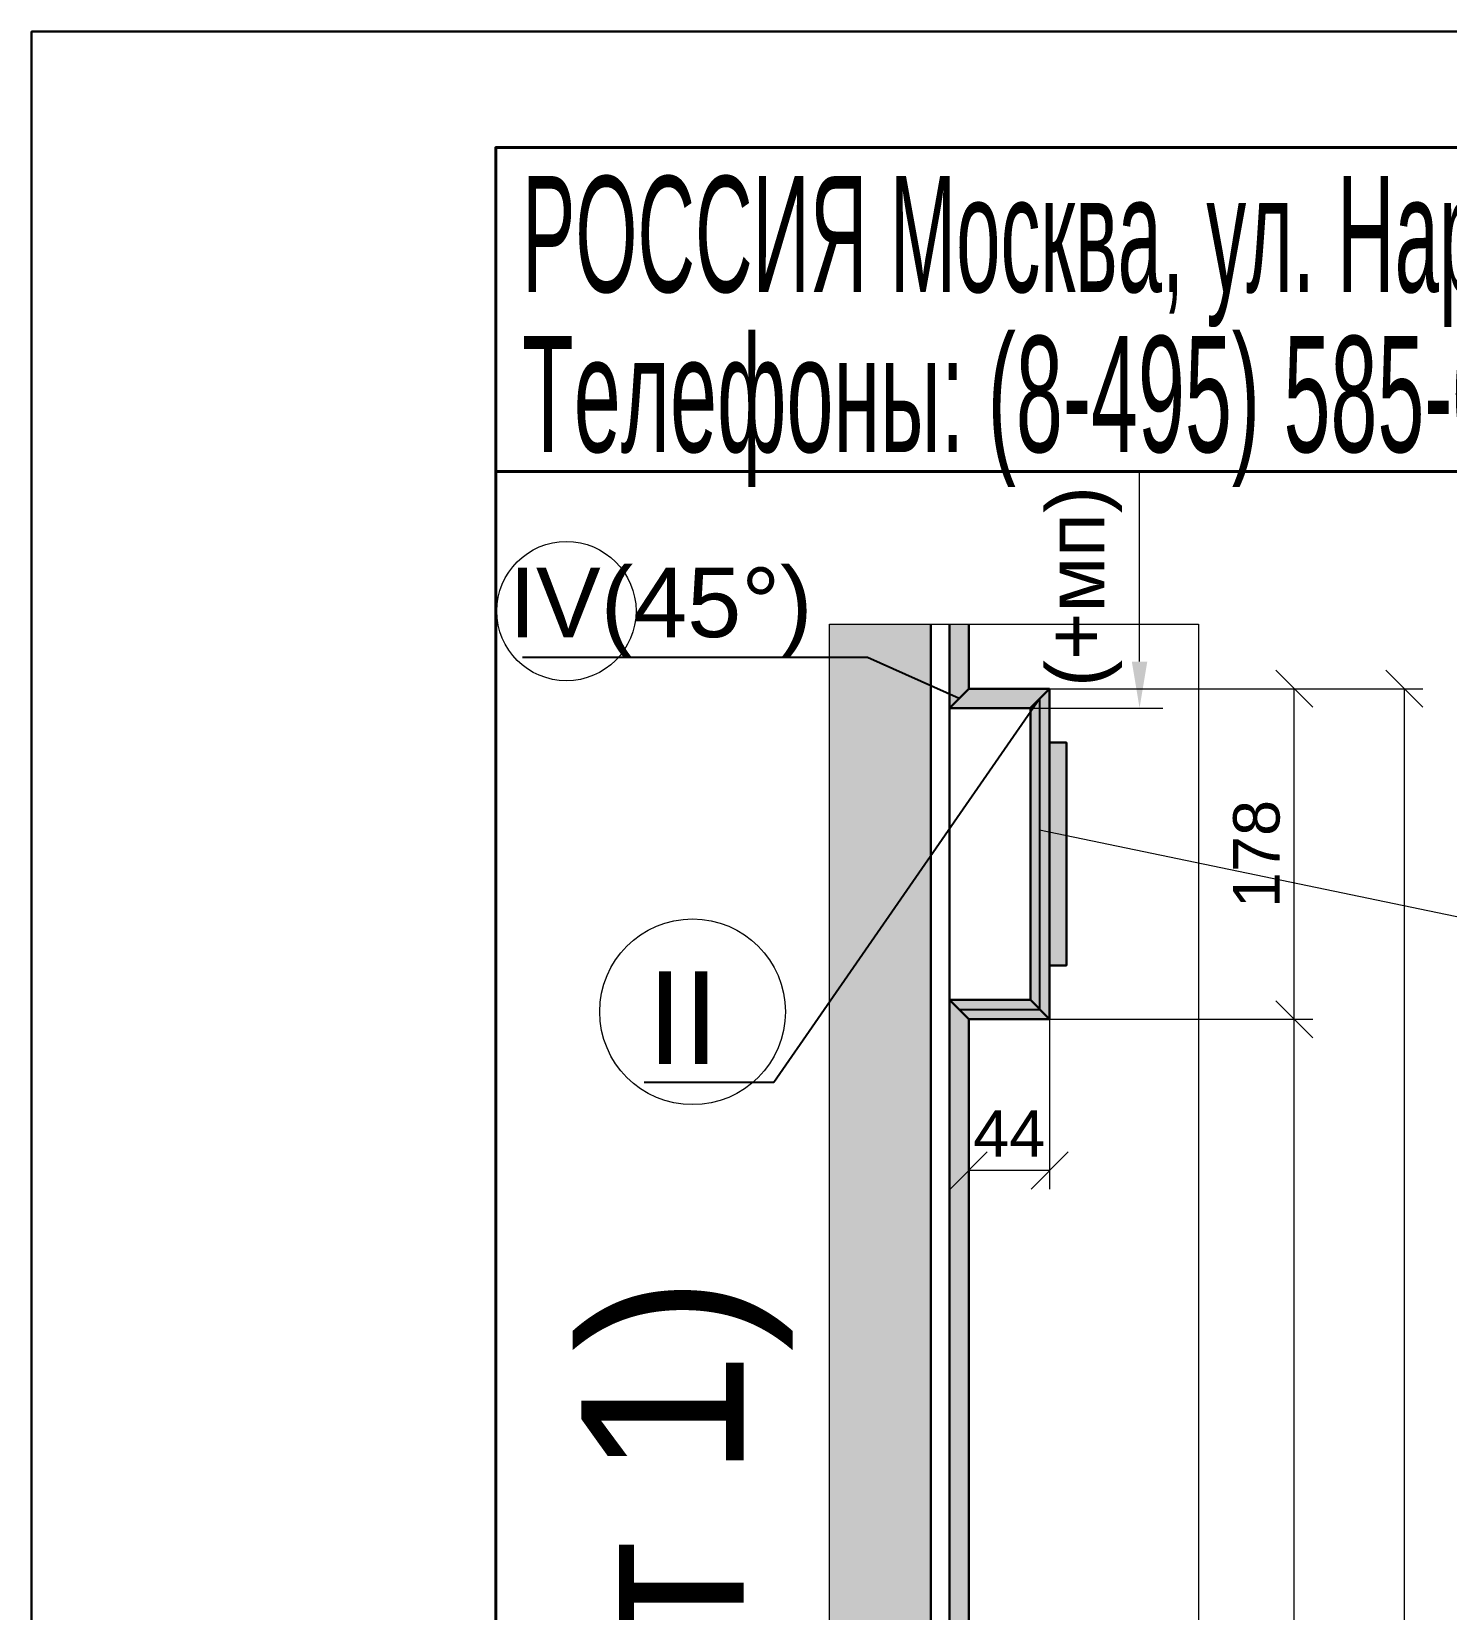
# Model space of a CAD drawing. Header units: millimetres. Extents: x 0 to 410, y 0 to 283.
# Drawn here: x 0 to 61, y 215.4 to 283.4 of the extents above; entities that cross this region are included whole.
import ezdxf
from ezdxf import colors
from ezdxf.entities.mleader import LeaderData, LeaderLine
from ezdxf.enums import TextEntityAlignment as Align
from ezdxf.math import Vec2, Vec3

# ---------------------------------------------------------------- set-up
doc = ezdxf.new("R2010")
doc.units = ezdxf.units.MM
doc.layers.get('DEFPOINTS').update_dxf_attribs({"color": 106, "lineweight": 5})
for name, color, linetype, lineweight in [('pechatnaya_ramka', 2, 'Continuous', 30), ('Линии Размерные и Текст', 1, 'Continuous', 5), ('толстая', 7, 'Continuous', 30), ('ШТАМП', 7, 'Continuous', 30)]:
    doc.layers.add(name, color=color, linetype=linetype, lineweight=lineweight)
doc.styles.get("Standard").update_dxf_attribs({"font": 'arial.ttf'})
doc.dimstyles.get("Standard").update_dxf_attribs({"dimscale": 0, "dimtxt": 2.5, "dimasz": 2, "dimexe": 1, "dimexo": 0, "dimgap": 0.75, "dimtad": 1, "dimdsep": 46, "dimtxsty": 'Standard', "dimblk": 'OBLIQUE', "dimcen": 1.5, "dimclrd": 256, "dimclre": 256, "dimclrt": 7, "dimazin": 0, "dimtfac": 1, "dimtmove": 1, "dimatfit": 3, "dimfxl": 1, "dimtolj": 1, "dimtzin": 0, "dimlwd": 5, "dimlwe": 5, "dimarcsym": 0})
doc.dimstyles.new('STANDARD 10', dxfattribs={"dimscale": 0.8, "dimtxt": 2.5, "dimasz": 2, "dimexe": 1, "dimexo": 0, "dimgap": 0.75, "dimtad": 1, "dimdec": 0, "dimlfac": 10, "dimdsep": 46, "dimtxsty": 'Standard', "dimblk": 'OBLIQUE', "dimcen": 1.5, "dimclrd": 256, "dimclre": 256, "dimclrt": 7, "dimazin": 0, "dimtfac": 1, "dimtdec": 0, "dimtmove": 1, "dimatfit": 3, "dimfxl": 1, "dimtolj": 1, "dimtzin": 0, "dimlwd": 5, "dimlwe": 5, "dimarcsym": 0})

# ---------------------------------------------------------------- blocks, each defined once
blk = doc.blocks.new('_OBLIQUE')
at = {"color": 0, "linetype": 'ByBlock'}
blk.add_line((-0.5, -0.5), (0.5, 0.5), dxfattribs=at)
blk = doc.blocks.new('*D463')
at = {"layer": 'DEFPOINTS', "color": 0, "transparency": 16777216}
for p in [(43.871, 240.799), (54.414, 240.799), (43.871, 63.039)]:
    blk.add_point(p, dxfattribs=at)
at = {"layer": 'Линии Размерные и Текст', "lineweight": 5, "transparency": 16777216}
for p, q in [((43.871, 240.799), (55.214, 240.799)), ((54.414, 63.039), (54.414, 240.799)), ((43.871, 63.039), (55.214, 63.039))]:
    blk.add_line(p, q, dxfattribs=at)
at = {"layer": 'Линии Размерные и Текст', "lineweight": 5, "transparency": 16777216, "xscale": 1.6, "yscale": 1.6, "zscale": 1.6}
for p, rotation in [((54.414, 240.799), 90), ((54.414, 63.039), 270)]:
    blk.add_blockref('_OBLIQUE', p, dxfattribs=dict(at, rotation=rotation))
at = {"layer": 'Линии Размерные и Текст', "color": 7, "transparency": 16777216, "insert": (52.81, 151.919), "char_height": 2, "attachment_point": 5, "rotation": 90}
blk.add_mtext('\\A1;2222', dxfattribs=at)
blk = doc.blocks.new('*D464')
at = {"layer": 'DEFPOINTS', "color": 0, "transparency": 16777216}
for p in [(43.871, 255.039), (54.414, 255.039), (43.871, 240.799)]:
    blk.add_point(p, dxfattribs=at)
at = {"layer": 'Линии Размерные и Текст', "lineweight": 5, "transparency": 16777216}
for p, q in [((43.871, 255.039), (55.214, 255.039)), ((54.414, 240.799), (54.414, 255.039)), ((43.871, 240.799), (55.214, 240.799))]:
    blk.add_line(p, q, dxfattribs=at)
at = {"layer": 'Линии Размерные и Текст', "lineweight": 5, "transparency": 16777216, "xscale": 1.6, "yscale": 1.6, "zscale": 1.6}
for p, rotation in [((54.414, 255.039), 90), ((54.414, 240.799), 270)]:
    blk.add_blockref('_OBLIQUE', p, dxfattribs=dict(at, rotation=rotation))
at = {"layer": 'Линии Размерные и Текст', "color": 7, "transparency": 16777216, "insert": (52.793, 247.919), "char_height": 2, "attachment_point": 5, "rotation": 90}
blk.add_mtext('\\A1;178', dxfattribs=at)
blk = doc.blocks.new('*D465')
at = {"layer": 'DEFPOINTS', "color": 0, "transparency": 16777216}
for p in [(43.871, 255.039), (39.553, 13.017), (59.151, 13.017)]:
    blk.add_point(p, dxfattribs=at)
at = {"layer": 'Линии Размерные и Текст', "lineweight": 5, "transparency": 16777216}
for p, q in [((43.871, 255.039), (59.951, 255.039)), ((59.151, 255.039), (59.151, 13.017)), ((39.553, 13.017), (59.951, 13.017))]:
    blk.add_line(p, q, dxfattribs=at)
at = {"layer": 'Линии Размерные и Текст', "lineweight": 5, "transparency": 16777216, "xscale": 1.6, "yscale": 1.6, "zscale": 1.6}
for p, rotation in [((59.151, 255.039), 90), ((59.151, 13.017), 270)]:
    blk.add_blockref('_OBLIQUE', p, dxfattribs=dict(at, rotation=rotation))
at = {"layer": 'Линии Размерные и Текст', "color": 7, "transparency": 16777216, "insert": (57.24, 134.028), "char_height": 2, "attachment_point": 5, "rotation": 90}
blk.add_mtext('\\A1;3025(+мп)', dxfattribs=at)
blk = doc.blocks.new('*D467')
at = {"layer": 'DEFPOINTS', "color": 0, "transparency": 16777216}
for p in [(40.386, 240.799), (43.871, 240.799), (40.386, 234.282)]:
    blk.add_point(p, dxfattribs=at)
at = {"layer": 'Линии Размерные и Текст', "lineweight": 5, "transparency": 16777216}
for p, q in [((40.386, 240.799), (40.386, 233.482)), ((43.871, 240.799), (43.871, 233.482)), ((43.871, 234.282), (40.386, 234.282))]:
    blk.add_line(p, q, dxfattribs=at)
at = {"layer": 'Линии Размерные и Текст', "lineweight": 5, "transparency": 16777216, "xscale": 1.6, "yscale": 1.6, "zscale": 1.6, "rotation": 180}
blk.add_blockref('_OBLIQUE', (40.386, 234.282), dxfattribs=at)
at = {"layer": 'Линии Размерные и Текст', "lineweight": 5, "transparency": 16777216, "xscale": 1.6, "yscale": 1.6, "zscale": 1.6}
blk.add_blockref('_OBLIQUE', (43.871, 234.282), dxfattribs=at)
at = {"layer": 'Линии Размерные и Текст', "color": 7, "transparency": 16777216, "insert": (42.128, 235.882), "char_height": 2, "attachment_point": 5}
blk.add_mtext('\\A1;44', dxfattribs=at)
blk = doc.blocks.new('_None')
blk = doc.blocks.new('*D482')
at = {"layer": 'DEFPOINTS', "color": 0, "transparency": 16777216}
for p in [(39.554, 262.679), (47.745, 262.679), (39.554, 254.207)]:
    blk.add_point(p, dxfattribs=at)
at = {"layer": 'Линии Размерные и Текст', "lineweight": 5, "transparency": 16777216}
for p, q in [((47.745, 256.207), (47.745, 264.353)), ((39.554, 254.207), (48.745, 254.207))]:
    blk.add_line(p, q, dxfattribs=at)
at = {"layer": 'Линии Размерные и Текст', "transparency": 16777216}
blk.add_solid([(47.412, 256.207), (48.079, 256.207), (47.745, 254.207)], dxfattribs=at)
at = {"layer": 'Линии Размерные и Текст', "color": 7, "transparency": 16777216, "insert": (45.356, 259.443), "char_height": 2.5, "attachment_point": 5, "rotation": 90}
blk.add_mtext('\\A1;(+мп)', dxfattribs=at)

msp = doc.modelspace()

# ---------------------------------------------------------------- hatches: boundary and pattern name
at = {"layer": 'Линии Размерные и Текст'}
h = msp.add_hatch(color=190, dxfattribs=at)
h.dxf.hatch_style = 1
h.paths.add_polyline_path([(34.3878, 257.8244), (34.3878, 68.3498), (38.7508, 68.3498), (38.7508, 257.8244)])
h = msp.add_hatch(color=190, dxfattribs=at)
h.dxf.hatch_style = 1
h.paths.add_polyline_path([(34.3878, 257.8244), (34.3878, 68.3498), (38.7508, 68.3498), (38.7508, 257.8244)])
h = msp.add_hatch(color=190, dxfattribs=at)
h.dxf.hatch_style = 1
h.paths.add_polyline_path([(40.385, 257.8244), (39.5543, 257.8244), (39.5543, 254.2072), (40.385, 255.0379)])
h = msp.add_hatch(color=190, dxfattribs=at)
h.dxf.hatch_style = 1
h.paths.add_polyline_path([(43.0391, 241.6307), (39.5543, 241.6307), (40.3861, 240.799), (43.8708, 240.799)])
h.paths.add_polyline_path([(43.8708, 255.039), (43.0391, 254.2072), (43.0391, 241.6307), (43.8708, 240.799)])
h.paths.add_polyline_path([(44.5908, 252.719), (43.8708, 252.719), (43.8708, 243.119), (44.5908, 243.119)])
h.paths.add_polyline_path([(43.8708, 255.039), (40.3861, 255.039), (39.5543, 254.2072), (39.5543, 254.2048), (43.0367, 254.2048)])
h = msp.add_hatch(color=190, dxfattribs=at)
h.dxf.hatch_style = 1
h.paths.add_polyline_path([(40.385, 240.799), (39.5543, 241.6296), (39.5543, 62.2083), (40.385, 63.039)])

# ---------------------------------------------------------------- linework, layer by layer
at = {"layer": 'pechatnaya_ramka'}
msp.add_lwpolyline([(0, 283.3501), (409.9345, 283.3501), (409.9345, 0), (0, 0)], close=True, dxfattribs=at)
at = {"layer": 'Линии Размерные и Текст'}
msp.add_line((69.3979, 243.5466), (43.4351, 248.9508), dxfattribs=at)
msp.add_lwpolyline([(34.3878, 257.8244), (50.28, 257.8244), (50.28, 6.0499), (34.3878, 6.0499)], close=True, dxfattribs=at)
for centre, radius in [((23.0478, 258.3827), 3), ((28.4832, 241.1218), 4)]:
    msp.add_circle(centre, radius, dxfattribs=at)
at = {"layer": 'толстая'}
for p, q in [((38.7508, 253.4037), (38.7508, 257.8244)), ((38.7532, 257.8244), (38.7532, 253.4061)), ((39.5543, 257.8244), (39.5543, 12.5344)), ((43.8708, 240.799), (43.8708, 255.039)), ((43.0391, 254.2072), (43.0391, 241.6307)), ((38.7532, 253.4061), (38.7508, 253.4037)), ((41.9054, 241.6331), (39.5543, 241.6331)), ((43.8708, 240.799), (43.0391, 241.6307))]:
    msp.add_line(p, q, dxfattribs=at)
for points in [[(38.7508, 257.8244), (38.7508, 68.3498), (38.7508, 49.6331)], [(38.7532, 257.8244), (38.7532, 253.4061)], [(39.5543, 254.2072), (40.385, 255.0379), (40.385, 257.8244)], [(39.5543, 254.2072), (40.3861, 255.039), (43.8708, 255.039)], [(43.0367, 254.2048), (43.8708, 255.039)], [(39.5543, 254.2048), (43.0367, 254.2048)], [(38.7508, 253.4048), (38.7519, 253.4048)], [(38.7519, 253.4048), (38.7543, 253.4072)], [(38.7532, 253.4061), (38.754, 253.4069)], [(43.8708, 252.719), (44.5908, 252.719), (44.5908, 243.119), (43.8708, 243.119)], [(44.5908, 252.719), (44.5908, 252.719)], [(44.5908, 243.119), (44.5908, 243.119)], [(38.7508, 242.4331), (38.7519, 242.4331)], [(38.7519, 242.4331), (38.7543, 242.4307)], [(38.7532, 61.4072), (38.7532, 242.4307)], [(38.7532, 242.4307), (38.7532, 242.4307)], [(39.5543, 241.6307), (40.3861, 240.799), (43.8708, 240.799)], [(39.5543, 241.6307), (43.0391, 241.6307)], [(39.5543, 241.6296), (40.385, 240.799), (40.385, 63.039), (39.5543, 62.2083)], [(39.5908, 241.5942), (39.5908, 241.5931)], [(39.9049, 241.279), (39.9061, 241.279)], [(39.9108, 241.2742), (39.9108, 241.2731)]]:
    msp.add_lwpolyline(points, dxfattribs=at)
for points in [[(38.7543, 253.4072), (38.7543, 253.4072)], [(38.7508, 61.4048), (38.7532, 61.4072), (38.7532, 242.4307), (38.7508, 242.4331)]]:
    msp.add_lwpolyline(points, close=True, dxfattribs=at)
at = {"layer": 'ШТАМП', "lineweight": 40}
msp.add_line((20, 264.4009), (90, 264.4009), dxfattribs=at)
at = {"layer": 'ШТАМП'}
msp.add_lwpolyline([(0, 0), (409.9345, 0), (409.9345, 283.3501), (0, 283.3501)], close=True, dxfattribs=at)
at = {"layer": 'ШТАМП', "lineweight": 40}
msp.add_lwpolyline([(20, 5), (404.9345, 5), (404.9345, 278.3501), (20, 278.3501)], close=True, dxfattribs=at)

# ---------------------------------------------------------------- texts
at = {"layer": 'Линии Размерные и Текст'}
msp.add_text('Д(см. лист 1) ', height=7, rotation=90, dxfattribs=at).set_placement((30.6879, 170.8751))
at = {"layer": 'ШТАМП', "lineweight": -3}
for s, width, p, p2 in [('РОССИЯ Москва, ул. Нарвская, д.2 стр. 1', 0.492056, (21.1416, 272.1247), (88.1448, 272.1247)), ('Телефоны: (8-495) 585-09-00 450-58-29', 0.521055, (21.1416, 265.2345), (88.1448, 265.2345))]:
    msp.add_text(s, height=5, dxfattribs=dict(at, width=width)).set_placement(p, p2, align=Align.FIT)

# ---------------------------------------------------------------- dimensions: what is measured, and where the dimension line sits
at = {"layer": 'Линии Размерные и Текст'}
dim = msp.add_linear_dim(base=(47.7452, 262.6787), p1=(39.5543, 254.2072), p2=(39.5543, 262.6787), angle=270, text='(+мп)', dimstyle='STANDARD 10', override={"dimscale": 1, "dimblk2": 'None', "dimsah": 1, "dimse2": 1, "dimsd2": 1, "dimtmove": 0}, dxfattribs=at)
dim.commit()
dim.dimension.update_dxf_attribs({"geometry": '*D482', "text_midpoint": (47.7452, 259.4429), "dimtype": 160})
dim = msp.add_linear_dim(base=(59.1514, 13.0167), p1=(43.8708, 255.039), p2=(39.5529, 13.0167), angle=90, text='<>(+мп)', dimstyle='Standard', override={"dimscale": 0.8, "dimdec": 0, "dimlfac": 12.5, "dimpost": '<>'}, dxfattribs=at)
dim.commit()
dim.dimension.update_dxf_attribs({"geometry": '*D465', "text_midpoint": (57.2404, 134.0278)})
for base, p1, p2, picture, middle in [((54.4138, 255.039), (43.8708, 240.799), (43.8708, 255.039), '*D464', (52.7927, 247.919)), ((54.4138, 240.799), (43.8708, 63.039), (43.8708, 240.799), '*D463', (52.8097, 151.919))]:
    dim = msp.add_linear_dim(base=base, p1=p1, p2=p2, angle=90, dimstyle='Standard', override={"dimscale": 0.8, "dimdec": 0, "dimlfac": 12.5, "dimpost": '<>'}, dxfattribs=at)
    dim.commit()
    dim.dimension.update_dxf_attribs({"geometry": picture, "text_midpoint": middle})
dim = msp.add_linear_dim(base=(40.3861, 234.2822), p1=(43.8708, 240.799), p2=(40.3861, 240.799), dimstyle='Standard', override={"dimscale": 0.8, "dimdec": 0, "dimlfac": 12.5, "dimpost": '<>'}, dxfattribs=at)
dim.commit()
dim.dimension.update_dxf_attribs({"geometry": '*D467', "text_midpoint": (42.1284, 234.2822), "dimtype": 160})

# ---------------------------------------------------------------- leaders
ml = msp.add_multileader_mtext('Standard', dxfattribs=at)
ml.set_content('IV(45%%D)', color=256)
ml.set_leader_properties()
ml.set_arrow_properties(name='NONE')
ml.build(insert=Vec2(0, 0))
ml.multileader.update_dxf_attribs({"text_right_attachment_type": 6, "dogleg_length": 0.36})
ctx = ml.context
ctx.base_point, ctx.char_height, ctx.plane_origin = Vec3(19.109, 258.3191), 3, Vec3(-9.771, 273.6842)
ctx.right_attachment, ctx.text_align_type = 6, 2
notes = []
notes.append((ctx, [(1, (1, 1, 0), (36.0154, 256.3781), (-1, 0), 0.36, [(1, [(39.9702, 254.6231)], 0, [])])]))
ctx.mtext.insert, ctx.mtext.alignment, ctx.mtext.flow_direction = Vec3(33.6554, 260.2601), 3, 5
ml = msp.add_multileader_mtext('Standard', dxfattribs=at)
ml.set_content('II', color=256)
ml.set_leader_properties()
ml.set_arrow_properties(name='NONE')
ml.build(insert=Vec2(0, 0))
ml.multileader.update_dxf_attribs({"text_right_attachment_type": 6, "dogleg_length": 0.36})
ctx = ml.context
ctx.base_point, ctx.plane_origin = Vec3(25.5475, 240.8696), Vec3(9.3287, 244.5329)
ctx.right_attachment, ctx.text_align_type = 6, 2
notes.append((ctx, [(0, (1, 1, 0), (31.9894, 238.0696), (-1, 0), 0.36, [(2, [(39.9702, 241.2148), (43.455, 241.2148), (43.4538, 254.6219)], 0, [])])]))
ctx.mtext.insert, ctx.mtext.alignment, ctx.mtext.flow_direction = Vec3(29.6294, 242.8696), 3, 5
for ctx, leaders in notes:
    for number, flags, end, landing, length, lines in leaders:
        leader = LeaderData()
        leader.index, (leader.has_last_leader_line, leader.has_dogleg_vector, leader.attachment_direction) = number, flags
        leader.last_leader_point, leader.dogleg_vector, leader.dogleg_length = Vec3(end), Vec3(landing), length
        for number, points, colour, breaks in lines:
            line = LeaderLine()
            line.index, line.vertices, line.color, line.breaks = number, Vec3.list(points), colors.encode_raw_color(colour), breaks
            leader.lines.append(line)
        ctx.leaders.append(leader)

doc.saveas('drawing.dxf')
